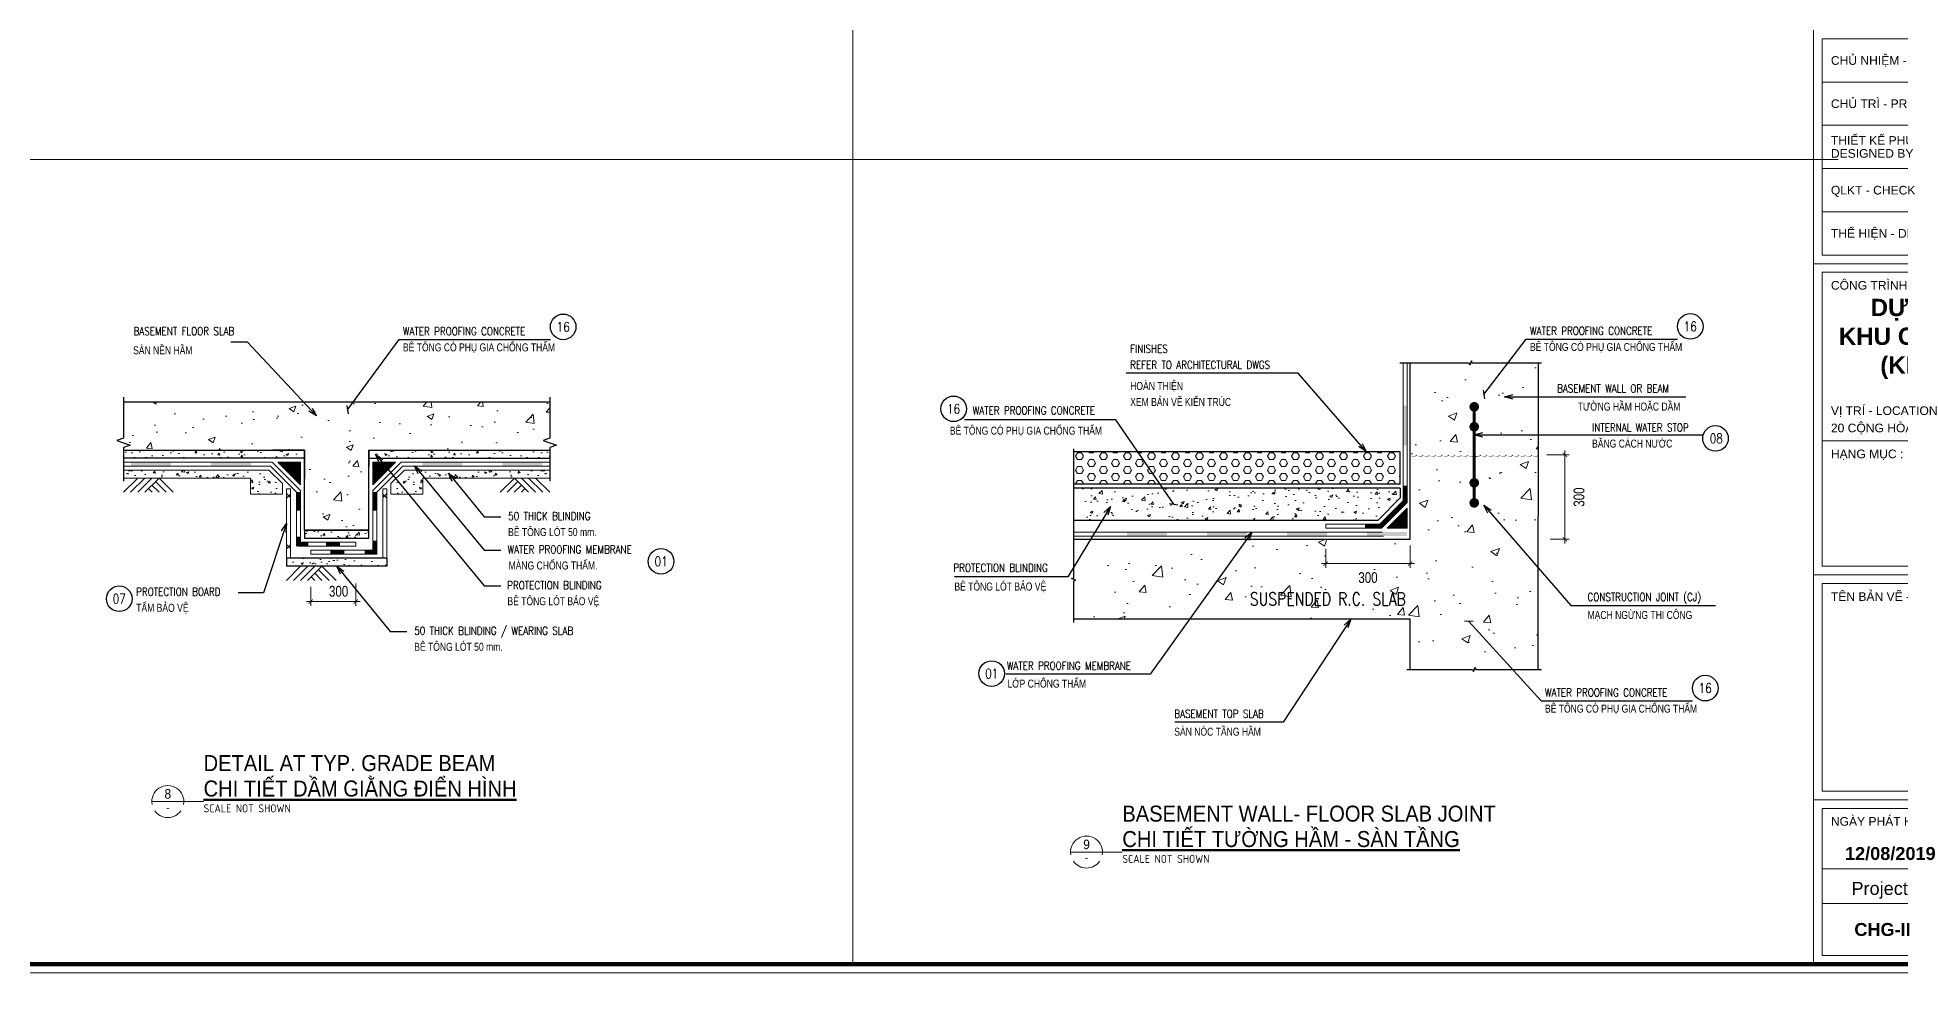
# Model space of a CAD drawing. Header units: millimetres. Extents: x -88960 to 836140, y 175458 to 320791.
# Drawn here: x 443238 to 486356, y 176958 to 198594 of the extents above; entities that cross this region are included whole.
import ezdxf
from ezdxf.enums import TextEntityAlignment as Align

# ---------------------------------------------------------------- set-up
doc = ezdxf.new("R2010")
doc.units = ezdxf.units.MM
doc.header["$LTSCALE"] = 1000
doc.layers.get('0').update_dxf_attribs({"linetype": 'CONTINUOUS'})
doc.layers.get('DEFPOINTS').update_dxf_attribs({"linetype": 'CONTINUOUS'})
for name, color, linetype, lineweight in [('Ap0102_dim', 145, 'CONTINUOUS', 25), ('Ap0202_T', 141, 'CONTINUOUS', 25), ('Ap0205_T', 253, 'CONTINUOUS', 50), ('Ap0311_H', 8, 'CONTINUOUS', 15), ('Ap0314_Kh', 253, 'CONTINUOUS', 15)]:
    doc.layers.add(name, color=color, linetype=linetype, lineweight=lineweight)
doc.styles.add('ARC8', font='simplex', dxfattribs={"width": 0.8})
doc.styles.add('CHG_XX_Khung ten$0$A1 BORDER$0$ARIAL', font='arial.ttf')
doc.styles.add('CHG_XX_Khung ten$0$A1 BORDER$0$Arial - Bold', font='arialbd.ttf', dxfattribs={"height": 2.5})
doc.styles.add('CHG_XX_Khung ten$0$title block pccc$0$ARIAL', font='arial.ttf')
doc.styles.add('Fosup', font='1.shx', dxfattribs={"width": 0.8})
doc.styles.add('romans', font='romans.shx', dxfattribs={"width": 0.8})
doc.styles.add('S-TEXT18', font='ISOCP.shx')
doc.styles.add('S-TEXT35', font='VHELVEN_0.TTF', dxfattribs={"width": 0.9})
doc.styles.add('S-TEXT50', font='VHELVEN_0.TTF', dxfattribs={"width": 0.9})
doc.styles.add('T1', font='ROMANS', dxfattribs={"width": 0.8, "height": 200})
doc.styles.add('Text-V', font='romans.shx', dxfattribs={"width": 0.8})
doc.styles.add('vn-vni', font='vn_vni.shx', dxfattribs={"width": 0.8})
doc.dimstyles.new('Fosup_model', dxfattribs={"dimscale": 100, "dimtxt": 2, "dimasz": 1, "dimexe": 1, "dimexo": 1, "dimgap": 1, "dimtad": 1, "dimdec": 0, "dimzin": 3, "dimdsep": 46, "dimtxsty": 'Fosup', "dimblk": 'ARCHTICK', "dimcen": 1, "dimdle": 1, "dimclrd": 256, "dimclre": 256, "dimclrt": 7, "dimazin": 2, "dimtfac": 100, "dimtdec": 0, "dimtix": 1, "dimtmove": 2, "dimatfit": 2, "dimldrblk": 'OPEN30', "dimfxl": 1, "dimtolj": 1, "dimtzin": 0, "dimlwd": -1, "dimlwe": -1, "dimarcsym": 0})
doc.dimstyles.new('TL 100', dxfattribs={"dimscale": 0, "dimtxt": 250, "dimasz": 140, "dimexe": 100, "dimexo": 100, "dimgap": 100, "dimtad": 1, "dimdec": 1, "dimdsep": 46, "dimtxsty": 'Text-V', "dimcen": 0, "dimdle": 100, "dimclrd": 256, "dimclre": 256, "dimclrt": 1, "dimaunit": 1, "dimadec": 0, "dimazin": 0, "dimtfac": 1, "dimtdec": 1, "dimtix": 1, "dimtmove": 2, "dimatfit": 3, "dimldrblk": 'OBLIQUE', "dimfxl": 1, "dimtolj": 1, "dimtzin": 0, "dimarcsym": 0})
doc.dimstyles.new('TL 20', dxfattribs={"dimscale": 0, "dimtxt": 250, "dimasz": 200, "dimexe": 100, "dimexo": 200, "dimgap": 100, "dimtad": 1, "dimdec": 1, "dimlfac": 0.2, "dimdsep": 46, "dimtxsty": 'romans', "dimcen": 200, "dimdle": 100, "dimclrd": 256, "dimclre": 256, "dimclrt": 1, "dimaunit": 1, "dimadec": 0, "dimazin": 0, "dimtfac": 1, "dimtdec": 1, "dimtix": 1, "dimtmove": 2, "dimatfit": 3, "dimldrblk": 'OPEN30', "dimfxl": 1, "dimtolj": 1, "dimtzin": 0, "dimarcsym": 0})
pattern_1 = [(50, (350884.67, 156814.44), (531.3033, -46.483), [55.5555, -611.1105]), (355, (350884.67, 156814.44), (-102.7787, 557.1788), [44.4444, -488.8884]), (100.4514, (350928.95, 156810.57), (428.525, 510.6954), [47.215, -519.364]), (46.1842, (350884.7, 156962.6), (790.548, -122.6066), [83.333, -916.666]), (96.6356, (350950.55, 156952.4), (692.342, 721.568), [70.8224, -779.046]), (351.1842, (350884.7, 156962.6), (692.3415, 721.5686), [66.6666, -733.3326]), (21, (350958.75, 156925.55), (442.153, -298.236), [55.5555, -611.1105]), (326, (350958.75, 156925.55), (180.2334, 537.1476), [44.4444, -488.8884]), (71.4514, (350995.6, 156900.7), (622.3865, 238.9112), [47.215, -519.364]), (37.5, (350884.67, 156814.44), (9.0073, 246.5878), [0, -482.9625, 0, -496.2958, 0, -490.74025]), (7.5, (350884.67, 156814.44), (194.8661, 292.1565), [0, -282.9627, 0, -471.8514, 0, -187.03685]), (327.5, (350719.49, 156814.44), (395.42363, -16.7073), [0, -185.185, 0, -577.7772, 0, -766.6659]), (317.5, (350645.4, 156814.44), (431.9893, 74.1518), [0, -240.7405, 0, -383.7033, 0, -544.4439])]
pattern_2 = [(130, (549447.46, 156814.44), (-531.3033, -46.483), [55.5555, -611.1105]), (185, (549447.46, 156814.44), (102.7787, 557.1788), [44.4444, -488.8884]), (79.5486, (549403.2, 156810.57), (-428.525, 510.6954), [47.215, -519.364]), (133.8158, (549447.46, 156962.6), (-790.548, -122.6066), [83.333, -916.666]), (83.3644, (549381.6, 156952.4), (-692.342, 721.568), [70.8224, -779.046]), (188.8158, (549447.46, 156962.6), (-692.3415, 721.5686), [66.6666, -733.3326]), (159, (549373.4, 156925.55), (-442.153, -298.236), [55.5555, -611.1105]), (214, (549373.4, 156925.55), (-180.2334, 537.1476), [44.4444, -488.8884]), (108.5486, (549336.54, 156900.7), (-622.3865, 238.9112), [47.215, -519.364]), (142.5, (549447.46, 156814.44), (-9.0073, 246.5878), [0, -482.9625, 0, -496.2958, 0, -490.74025]), (172.5, (549447.46, 156814.44), (-194.8661, 292.1565), [0, -282.9627, 0, -471.8514, 0, -187.03685]), (212.5, (549612.64, 156814.44), (-395.42363, -16.7073), [0, -185.185, 0, -577.7772, 0, -766.6659]), (222.5, (549686.72, 156814.44), (-431.9893, 74.1518), [0, -240.7405, 0, -383.7033, 0, -544.4439])]

# ---------------------------------------------------------------- blocks, each defined once
blk = doc.blocks.new('_Open30')
at = {"color": 0, "linetype": 'ByBlock', "lineweight": -2}
for p, q in [((-1, 0.27), (0, 0)), ((0, 0), (-1, -0.27)), ((0, 0), (-1, 0))]:
    blk.add_line(p, q, dxfattribs=at)
blk = doc.blocks.new('*U40')
at = {"color": 0}
blk.add_line((-5, 0), (11.18, 0), dxfattribs=at)
for start_param, end_param in [(6.107277, 9.600681), (10.037379, 11.953764)]:
    blk.add_ellipse((0, 0), major_axis=(5, 0), ratio=1, start_param=start_param, end_param=end_param, dxfattribs=at)
at = {"layer": 'Ap0202_T', "style": 'S-TEXT35', "width": 0.9}
blk.add_attdef('TAG_AN', text='', height=3, dxfattribs=at).set_placement((0, 0), align=Align.BOTTOM_CENTER)
at = {"layer": 'Ap0202_T', "style": 'S-TEXT18'}
blk.add_attdef('C/REF', text='', height=2, dxfattribs=at).set_placement((0, -0.88), align=Align.TOP_CENTER)
blk.add_attdef('SSCALE', text='', height=2.5, dxfattribs=at).set_placement((11.18, -0.88), align=Align.TOP_LEFT)
at = {"layer": 'Ap0205_T', "style": 'S-TEXT50', "width": 0.9}
for tag, p in [('TITLE_ABOVE', (11.18, 9.51)), ('TITLE_BELOW', (11.18, 1.57))]:
    blk.add_attdef(tag, p, '', height=5, dxfattribs=at)
blk = doc.blocks.new('_ARCHTICK')
at = {"color": 0, "linetype": 'ByBlock', "const_width": 0.15}
blk.add_lwpolyline([(-0.5, -0.5), (0.5, 0.5)], dxfattribs=at)
blk = doc.blocks.new('*D256')
at = {"layer": 'Ap0314_Kh', "transparency": 16777216}
for p, q in [((478168, 188934), (478687, 188934)), ((478587, 186884), (478587, 189034)), ((478243, 186984), (478687, 186984))]:
    blk.add_line(p, q, dxfattribs=at)
at = {"layer": 'DEFPOINTS', "color": 0, "transparency": 16777216}
for p in [(478068, 188934), (478587, 188934), (478143, 186984)]:
    blk.add_point(p, dxfattribs=at)
at = {"layer": 'Ap0314_Kh', "transparency": 16777216, "xscale": 100, "yscale": 100, "zscale": 100}
for p, rotation in [((478587, 188934), 90), ((478587, 186984), 270)]:
    blk.add_blockref('_ARCHTICK', p, dxfattribs=dict(at, rotation=rotation))
at = {"layer": 'Ap0314_Kh', "color": 7, "transparency": 16777216, "insert": (478913, 187959), "char_height": 250, "attachment_point": 5, "rotation": 90, "style": 'Fosup'}
blk.add_mtext('\\A1;300', dxfattribs=at)
blk = doc.blocks.new('_Oblique')
at = {"layer": 'Ap0311_H', "color": 0, "lineweight": -2}
blk.add_line((-0.5, -0.5), (0.5, 0.5), dxfattribs=at)
blk = doc.blocks.new('*D472')
at = {"layer": 'Ap0314_Kh', "transparency": 16777216}
for p, q in [((473054, 186766), (473054, 186321)), ((475004, 186841), (475004, 186321)), ((472954, 186421), (475104, 186421))]:
    blk.add_line(p, q, dxfattribs=at)
at = {"layer": 'DEFPOINTS', "color": 0, "transparency": 16777216}
for p in [(473054, 186866), (475004, 186941), (475004, 186421)]:
    blk.add_point(p, dxfattribs=at)
at = {"layer": 'Ap0314_Kh', "transparency": 16777216, "xscale": 100, "yscale": 100, "zscale": 100, "rotation": 180}
blk.add_blockref('_ARCHTICK', (473054, 186421), dxfattribs=at)
at = {"layer": 'Ap0314_Kh', "transparency": 16777216, "xscale": 100, "yscale": 100, "zscale": 100}
blk.add_blockref('_ARCHTICK', (475004, 186421), dxfattribs=at)
at = {"layer": 'Ap0314_Kh', "color": 7, "transparency": 16777216, "insert": (474029, 186096), "char_height": 250, "attachment_point": 5, "style": 'Fosup'}
blk.add_mtext('\\A1;300', dxfattribs=at)
blk = doc.blocks.new('*D473')
at = {"layer": 'Ap0314_Kh', "transparency": 16777216}
for p, q in [((449566, 185887), (449566, 185443)), ((450607, 185962), (450607, 185443)), ((449466, 185543), (450707, 185543))]:
    blk.add_line(p, q, dxfattribs=at)
at = {"layer": 'DEFPOINTS', "color": 0, "transparency": 16777216}
for p in [(449566, 185987), (450607, 186062), (450607, 185543)]:
    blk.add_point(p, dxfattribs=at)
at = {"layer": 'Ap0314_Kh', "transparency": 16777216, "xscale": 100, "yscale": 100, "zscale": 100, "rotation": 180}
blk.add_blockref('_ARCHTICK', (449566, 185543), dxfattribs=at)
at = {"layer": 'Ap0314_Kh', "transparency": 16777216, "xscale": 100, "yscale": 100, "zscale": 100}
blk.add_blockref('_ARCHTICK', (450607, 185543), dxfattribs=at)
at = {"layer": 'Ap0314_Kh', "color": 7, "transparency": 16777216, "insert": (450211, 185779), "char_height": 250, "attachment_point": 5, "style": 'Fosup'}
blk.add_mtext('\\A1;300', dxfattribs=at)
blk = doc.blocks.new('CHG_XX_Khung ten')
for p, q in [((687, 577), (687, 17)), ((687, 179), (824, 179)), ((687, 107), (824, 107)), ((687, 55), (824, 55))]:
    blk.add_line(p, q)
at = {"linetype": 'Continuous'}
blk.add_line((689, 39), (822, 39), dxfattribs=at)
blk.add_lwpolyline([(15, 579), (826, 579), (826, 15), (15, 15)], close=True)
at = {"color": 4, "linetype": 'Continuous', "const_width": 1}
blk.add_lwpolyline([(17, 577), (824, 577), (824, 17), (17, 17)], close=True, dxfattribs=at)
at = {"color": 9, "linetype": 'Continuous'}
for points in [[(822, 221), (689, 221), (689, 231), (822, 231)], [(822, 211), (689, 211), (689, 221), (822, 221)], [(822, 201), (689, 201), (689, 211), (822, 211)], [(822, 191), (689, 191), (689, 201), (822, 201)], [(822, 181), (689, 181), (689, 191), (822, 191)]]:
    blk.add_lwpolyline(points, close=True, dxfattribs=at)
blk.add_lwpolyline([(822, 211), (689, 211), (822, 211)], dxfattribs=at)
at = {"linetype": 'Continuous'}
for points in [[(689, 177), (822, 177), (822, 138), (689, 138)], [(689, 109), (822, 109), (822, 138), (689, 138)], [(689, 105), (822, 105), (822, 57), (689, 57)], [(689, 53), (822, 53), (822, 31), (689, 31)], [(822, 19), (689, 19), (689, 31), (822, 31)]]:
    blk.add_lwpolyline(points, close=True, dxfattribs=at)
for s, style, p in [('CHỦ NHIỆM - PRINCIPAL', 'CHG_XX_Khung ten$0$title block pccc$0$ARIAL', (691, 226)), ('CHỦ TRÌ - PRIMARY', 'CHG_XX_Khung ten$0$title block pccc$0$ARIAL', (691, 216)), ('THIẾT KẾ PHƯƠNG ÁN', 'CHG_XX_Khung ten$0$title block pccc$0$ARIAL', (691, 207.5)), ('DESIGNED BY', 'CHG_XX_Khung ten$0$title block pccc$0$ARIAL', (691, 204.5)), ('QLKT - CHECK', 'CHG_XX_Khung ten$0$title block pccc$0$ARIAL', (691, 196)), ('THỂ HIỆN - DRAWN BY', 'CHG_XX_Khung ten$0$title block pccc$0$ARIAL', (691, 186)), ('CÔNG TRÌNH - PROJECT', 'CHG_XX_Khung ten$0$A1 BORDER$0$ARIAL', (691, 174)), ('VỊ TRÍ - LOCATION', 'CHG_XX_Khung ten$0$A1 BORDER$0$ARIAL', (691, 145)), ('20 CỘNG HÒA, PHƯỜNG 12, QUẬN TÂN BÌNH, TP. HCM', 'CHG_XX_Khung ten$0$A1 BORDER$0$ARIAL', (691, 141)), ('HẠNG MỤC :', 'CHG_XX_Khung ten$0$A1 BORDER$0$ARIAL', (691, 135)), ('TÊN BẢN VẼ - DRAWING TITTLE', 'CHG_XX_Khung ten$0$A1 BORDER$0$ARIAL', (691, 102)), ('NGÀY PHÁT HÀNH - ISSUE DATE', 'CHG_XX_Khung ten$0$A1 BORDER$0$ARIAL', (691, 50))]:
    blk.add_text(s, height=2, dxfattribs=dict(style=style)).set_placement(p, align=Align.MIDDLE_LEFT)
for s, style, p in [('12/08/2019', 'CHG_XX_Khung ten$0$A1 BORDER$0$Arial - Bold', (704.75, 42.57)), ('Project', 'CHG_XX_Khung ten$0$A1 BORDER$0$ARIAL', (702.28, 34.5)), ('CHG-II', 'CHG_XX_Khung ten$0$A1 BORDER$0$Arial - Bold', (702.94, 25))]:
    blk.add_text(s, height=3, dxfattribs=dict(style=style)).set_placement(p, align=Align.MIDDLE_CENTER)
at = {"insert": (755.4, 170.88), "char_height": 4, "width": 159.8745, "attachment_point": 2, "style": 'CHG_XX_Khung ten$0$A1 BORDER$0$Arial - Bold'}
blk.add_mtext('DỰ ÁN ĐẦU TƯ XÂY DỰNG KINH DOANH\\PKHU CHUNG CƯ - THƯƠNG MẠI - VĂN PHÒNG\\P(KHU PHỨC HỢP CÔNG HÒA GARDEN)', dxfattribs=at)

msp = doc.modelspace()

# ---------------------------------------------------------------- hatches: boundary and pattern name
at = {"layer": 'Ap0311_H'}
h = msp.add_hatch(dxfattribs=at)
h.set_pattern_fill('AR-CONC', color=256, scale=277.7775, style=0)
h.set_pattern_definition([(50, (373416.4, 181768.7), (1992.387, -174.311), [208.333, -2291.664]), (355, (373416.4, 181768.7), (-385.42, 2089.42), [166.667, -1833.33]), (100.4514, (373582.4, 181754.2), (1606.97, 1915.108), [177.056, -1947.615]), (46.1842, (373416.4, 182324.3), (2964.556, -459.775), [312.5, -3437.5]), (96.6356, (373663.4, 182286), (2596.28, 2705.88), [265.58, -2921.42]), (351.1842, (373416.4, 182324.3), (2596.28, 2705.88), [250, -2750]), (21, (373694.1, 182185.4), (1658.073, -1118.385), [208.333, -2291.664]), (326, (373694.1, 182185.4), (675.875, 2014.304), [166.667, -1833.33]), (71.4514, (373832.3, 182092.2), (2333.95, 895.917), [177.056, -1947.615]), (37.5, (373416.4, 181768.7), (33.7773, 924.704), [0, -1811.109, 0, -1861.109, 0, -1840.276]), (7.5, (373416.4, 181768.7), (730.748, 1095.587), [0, -1061.11, 0, -1769.443, 0, -701.388]), (327.5, (372796.9, 181768.7), (1482.8386, -62.6524), [0, -694.444, 0, -2166.664, 0, -2874.997]), (317.5, (372519.1, 181768.7), (1619.96, 278.069), [0, -902.777, 0, -1438.887, 0, -2041.665])])
h.paths.add_polyline_path([(468601.35964, 185900.34891), (472801.70818, 185900.34891), (472801.70818, 186344.79291), (468601.35964, 186344.79291)], flags=24)
h.paths.add_polyline_path([(476524.1987, 183972.33584), (477970.37359, 183972.30748), (477970.74112, 191057.70898), (476442.8348, 191057.70898), (476424.3163, 191108.58814), (476387.2793, 191006.82982), (476368.7608, 191057.70898), (475007.78113, 191057.70898), (475007.52097, 186983.79958), (467219.53997, 186983.79958), (467219.53997, 186094.91158), (467168.66081, 186076.39308), (467270.41913, 186039.35608), (467219.53997, 186020.83758), (467219.53997, 185131.94958), (475004.11731, 185131.94958), (475004.04193, 183972.36565), (476450.1247, 183972.33729), (476468.6422, 183921.45777), (476505.6812, 184023.21537)])
h = msp.add_hatch(dxfattribs=at)
h.set_pattern_fill('AR-CONC', color=256, scale=222.222, style=0)
h.set_pattern_definition([(50, (343646.1, 181579.3), (1593.91, -139.449), [166.667, -1833.332]), (355, (343646.1, 181579.3), (-308.336, 1671.536), [133.333, -1466.665]), (100.4514, (343779, 181567.7), (1285.575, 1532.086), [141.645, -1558.092]), (46.1842, (343646.1, 182023.8), (2371.644, -367.82), [250, -2749.997]), (96.6356, (343843.7, 181993), (2077.026, 2164.704), [212.467, -2337.14]), (351.1842, (343646, 182023.8), (2077.024, 2164.706), [200, -2200]), (21, (343868.3, 181912.6), (1326.459, -894.708), [166.667, -1833.332]), (326, (343868.3, 181912.6), (540.7, 1611.443), [133.333, -1466.665]), (71.4514, (343978.9, 181838.1), (1867.16, 716.734), [141.645, -1558.092]), (37.5, (343646.1, 181579.3), (27.022, 739.7634), [0, -1448.8874, 0, -1488.8874, 0, -1472.221]), (7.5, (343646.1, 181579.3), (584.5984, 876.4696), [0, -848.888, 0, -1415.554, 0, -561.1105]), (327.5, (343150.56, 181579.3), (1186.271, -50.122), [0, -555.555, 0, -1733.3316, 0, -2299.998]), (317.5, (342928.3, 181579.3), (1295.968, 222.455), [0, -722.222, 0, -1151.11, 0, -1633.332])])
h.paths.add_polyline_path([(450906.80567, 189047.97365), (451647.54567, 189047.97365), (455097.52709, 189047.97365), (455097.52709, 189196.12165), (455250.16457, 189251.67715), (454944.88961, 189362.78815), (455097.52709, 189418.34365), (455097.52709, 190159.08365), (445234.60424, 190159.08365), (445234.60424, 189418.34365), (445081.96676, 189362.78815), (445387.24172, 189251.67715), (445234.60424, 189196.12165), (445234.60424, 189047.97365), (449425.32567, 189047.97365), (449425.32567, 188677.60365), (449425.32567, 188307.23365), (449425.32567, 187196.12365), (450906.80567, 187196.12365)])
h = msp.add_hatch(dxfattribs=at)
h.set_pattern_fill('AR-CONC', color=256, scale=74.074, style=0)
h.set_pattern_definition(pattern_1)
h.paths.add_polyline_path([(445234.60424, 189047.97365), (445234.60424, 188862.78865), (449425.32567, 188862.78865), (449425.32567, 189047.97365), (448684.58567, 189047.97365)])
h = msp.add_hatch(dxfattribs=at)
h.set_pattern_fill('AR-CONC', color=256, scale=74.074, style=0)
h.set_pattern_definition(pattern_2)
h.paths.add_polyline_path([(455097.52709, 189047.97365), (455097.52709, 188862.78865), (450906.80567, 188862.78865), (450906.80567, 189047.97365), (451647.54567, 189047.97365)])
h = msp.add_hatch(dxfattribs=at)
h.set_pattern_fill('HEX', color=256, scale=740.74, style=0)
h.set_pattern_definition([(0, (373416.36, 181768.7), (0, 160.37491), [92.5925, -185.185]), (120, (373416.36, 181768.7), (-138.88875, -80.18746), [92.5925, -185.185]), (60, (373508.96, 181768.7), (-138.88875, 80.18746), [92.5925, -185.185])])
h.paths.add_polyline_path([(474775.38169, 189002.31608), (467219.53997, 189002.31608), (467219.53997, 188261.57608), (474775.38169, 188261.57608)])
h = msp.add_hatch(dxfattribs=at)
h.set_pattern_fill('AR-CONC', color=256, scale=74.074, style=0)
h.set_pattern_definition(pattern_1)
h.paths.add_polyline_path([(448597.30421, 188585.01115), (445234.60424, 188585.01115), (445234.60424, 188399.82615), (448169.77137, 188399.82615), (448169.77137, 188029.45615), (448910.51137, 188029.45615), (448910.51137, 188271.80399)])
h = msp.add_hatch(dxfattribs=at)
h.set_pattern_fill('AR-CONC', color=256, scale=74.074, style=0)
h.set_pattern_definition(pattern_2)
h.paths.add_polyline_path([(450999.39817, 188242.4189), (451527.17542, 188770.19615), (450999.39817, 188770.19615)])
h = msp.add_hatch(dxfattribs=at)
h.set_pattern_fill('AR-CONC', color=256, scale=74.074, style=0)
h.set_pattern_definition(pattern_2)
h.paths.add_polyline_path([(451734.82712, 188585.01115), (455097.52709, 188585.01115), (455097.52709, 188399.82615), (452162.35997, 188399.82615), (452162.35997, 188029.45615), (451421.61997, 188029.45615), (451421.61997, 188271.80399)])
h = msp.add_hatch(dxfattribs=at)
h.set_pattern_fill('AR-CONC', color=256, scale=92.5925, style=0)
h.set_pattern_definition([(50, (373416.36, 181768.7), (664.129, -58.1038), [69.4444, -763.888]), (355, (373416.36, 181768.7), (-128.4733, 696.4735), [55.5555, -611.1105]), (100.4514, (373471.7, 181763.86), (535.6563, 638.3693), [59.0186, -649.205]), (46.1842, (373416.4, 181953.9), (988.185, -153.258), [104.167, -1145.832]), (96.6356, (373498.7, 181941.1), (865.428, 901.96), [88.528, -973.807]), (351.1842, (373416.4, 181953.9), (865.427, 901.961), [83.333, -916.666]), (21, (373508.96, 181907.6), (552.6912, -372.795), [69.4444, -763.888]), (326, (373508.96, 181907.6), (225.2917, 671.4346), [55.5555, -611.1105]), (71.4514, (373555, 181876.5), (777.983, 298.639), [59.0186, -649.205]), (37.5, (373416.36, 181768.7), (11.2591, 308.23474), [0, -603.7031, 0, -620.3697, 0, -613.4253]), (7.5, (373416.36, 181768.7), (243.5827, 365.1957), [0, -353.7034, 0, -589.8142, 0, -233.796]), (327.5, (373209.88, 181768.7), (494.27954, -20.8841), [0, -231.4812, 0, -722.2215, 0, -958.3324]), (317.5, (373117.3, 181768.7), (539.9867, 92.6897), [0, -300.9256, 0, -479.6291, 0, -680.5549])])
h.paths.add_polyline_path([(474775.38169, 187939.47643), (474775.38169, 188168.98358), (467219.53997, 188168.98358), (467219.53997, 187428.24358), (474264.14884, 187428.24358)])
msp.add_hatch(color=256, dxfattribs=at).paths.add_polyline_path([(474471.80054, 187243.05858), (474933.44697, 187704.70501), (474933.44697, 187243.05858)])
h = msp.add_hatch(dxfattribs=at)
h.set_pattern_fill('AR-CONC', color=256, scale=74.074, style=0)
h.set_pattern_definition(pattern_1)
h.paths.add_polyline_path([(449425.32567, 187010.93865), (450906.80567, 187010.93865), (450906.80567, 187196.12365), (449425.32567, 187196.12365)])
h = msp.add_hatch(dxfattribs=at)
h.set_pattern_fill('AR-CONC', color=256, scale=74.074, style=0)
h.set_pattern_definition([(50, (343646.1, 181801.53), (531.3033, -46.483), [55.5555, -611.1105]), (355, (343646.1, 181801.53), (-102.7787, 557.1788), [44.4444, -488.8884]), (100.4514, (343690.4, 181797.66), (428.525, 510.6954), [47.215, -519.364]), (46.1842, (343646.1, 181949.7), (790.548, -122.6066), [83.333, -916.666]), (96.6356, (343712, 181939.46), (692.342, 721.568), [70.8224, -779.046]), (351.1842, (343646.1, 181949.7), (692.3415, 721.5686), [66.6666, -733.3326]), (21, (343720.2, 181912.64), (442.153, -298.236), [55.5555, -611.1105]), (326, (343720.2, 181912.64), (180.2334, 537.1476), [44.4444, -488.8884]), (71.4514, (343757.03, 181887.8), (622.3865, 238.9112), [47.215, -519.364]), (37.5, (343646.11, 181801.53), (9.0073, 246.5878), [0, -482.9625, 0, -496.2958, 0, -490.74025]), (7.5, (343646.1, 181801.53), (194.8661, 292.1565), [0, -282.9627, 0, -471.8514, 0, -187.03685]), (327.5, (343480.93, 181801.53), (395.42363, -16.7073), [0, -185.185, 0, -577.7772, 0, -766.6659]), (317.5, (343406.85, 181801.53), (431.9893, 74.1518), [0, -240.7405, 0, -383.7033, 0, -544.4439])])
h.paths.add_polyline_path([(451329.02747, 186547.97615), (449003.10387, 186547.97615), (449003.10387, 186362.79115), (451329.02747, 186362.79115)])

# ---------------------------------------------------------------- linework, layer by layer
at = {"layer": 'Ap0102_dim'}
for p, q in [((445234.60424, 190159.08365), (455097.52709, 190159.08365)), ((445234.60424, 189325.75115), (445081.96676, 189270.19565)), ((455097.52709, 189325.75115), (454944.88961, 189270.19565)), ((445081.96676, 189270.19565), (445387.24172, 189159.08465)), ((445387.24172, 189159.08465), (445234.60424, 189103.52915)), ((445234.60424, 189047.97365), (449425.32567, 189047.97365)), ((449425.32567, 188862.78865), (445234.60424, 188862.78865)), ((449425.32567, 189047.97365), (448684.58567, 189047.97365)), ((449425.32567, 187196.12365), (449425.32567, 189047.97365)), ((449425.32567, 189047.97365), (449425.32567, 188372.97433)), ((449425.32567, 189047.97365), (449425.32567, 188743.34433)), ((450906.80567, 189047.97365), (455097.52709, 189047.97365)), ((450906.80567, 187196.12365), (450906.80567, 189047.97365)), ((450906.80567, 189047.97365), (451647.54567, 189047.97365)), ((450906.80567, 189047.97365), (450906.80567, 188677.60365)), ((450906.80567, 188862.78865), (455097.52709, 188862.78865)), ((454944.88961, 189270.19565), (455250.16457, 189159.08465)), ((455250.16457, 189159.08465), (455097.52709, 189103.52915)), ((474775.38169, 189002.31608), (467219.53997, 189002.31608)), ((474775.38169, 188261.57608), (474775.38169, 189002.31608)), ((474775.38169, 188261.57608), (467219.53997, 188261.57608)), ((474775.38169, 188168.98358), (467219.53997, 188168.98358)), ((474775.38169, 188168.98358), (474775.38169, 187939.47643)), ((449425.32567, 187196.12365), (450906.80567, 187196.12365)), ((451329.02747, 186547.97615), (449003.10387, 186547.97615)), ((449003.10387, 186547.97615), (449003.10387, 186362.79115)), ((451329.02747, 186362.79115), (449003.10387, 186362.79115)), ((451329.02747, 186547.97615), (451329.02747, 186362.79115)), ((467168.66081, 186076.39308), (467219.53997, 186094.91158)), ((467270.41913, 186039.35608), (467168.66081, 186076.39308)), ((467219.53997, 186020.83758), (467270.41913, 186039.35608)), ((476450.1247, 183972.33729), (476468.6422, 183921.45777)), ((476468.6422, 183921.45777), (476505.6812, 184023.21537)), ((476505.6812, 184023.21537), (476524.1987, 183972.33584))]:
    msp.add_line(p, q, dxfattribs=at)
for points in [[(467219.53997, 186983.79958), (475007.52097, 186983.79958), (475007.78113, 191057.70898)], [(477970.37359, 183972.30748), (477970.74112, 191057.70898)], [(445234.60424, 190270.19465), (445234.60424, 189325.75115)], [(455097.52709, 190270.19465), (455097.52709, 189325.75115)], [(445234.60424, 189103.52915), (445234.60424, 188325.75215)], [(455097.52709, 189103.52915), (455097.52709, 188325.75215)], [(467219.53997, 186094.91158), (467219.53997, 189076.39008)], [(467219.53997, 187428.24358), (474264.14884, 187428.24358), (474775.38169, 187939.47643)], [(467219.53997, 185057.87558), (467219.53997, 186020.83758)], [(475004.04193, 183972.36565), (475004.11731, 185131.94958), (467219.53997, 185131.94958)], [(474929.91669, 183972.36711), (476450.1247, 183972.33729)], [(476524.1987, 183972.33584), (478044.40671, 183972.30603)]]:
    msp.add_lwpolyline(points, dxfattribs=at)
at = {"layer": 'Ap0102_dim', "linetype": 'Continuous'}
msp.add_lwpolyline([(478044.81512, 191057.70898), (476442.8348, 191057.70898), (476424.3163, 191108.58814), (476387.2793, 191006.82982), (476368.7608, 191057.70898), (474766.78047, 191057.70898)], dxfattribs=at)
at = {"layer": 'Ap0102_dim', "color": 1, "const_width": 111.111}
for points in [[(476431.72002, 190047.18619, 1), (476542.83102, 190047.18619, 1)], [(476431.72002, 189584.22369, 1), (476542.83102, 189584.22369, 1)], [(476431.72002, 188287.92869, -1), (476542.83102, 188287.92869, -1)], [(476431.72002, 187824.96619, -1), (476542.83102, 187824.96619, -1)]]:
    msp.add_lwpolyline(points, format="xyb", close=True, dxfattribs=at)
at = {"layer": 'Ap0102_dim', "color": 1, "const_width": 74.074}
msp.add_lwpolyline([(476487.27552, 190047.18619), (476487.27552, 187824.96619)], dxfattribs=at)
at = {"layer": 'Ap0102_dim'}
msp.add_lwpolyline([(475007.52097, 188933.70374, 0, 14.8148, 0.52056705), (475155.66897, 188933.69605, 0, 14.8148, 0.52056705), (475303.81697, 188933.68837, 0, 14.8148, 0.52056705), (475451.96497, 188933.68068, 0, 14.8148, 0.52056705), (475600.11297, 188933.673, 0, 14.8148, 0.52056705), (475748.26097, 188933.66531, 0, 14.8148, 0.52056705), (475896.40897, 188933.65763, 0, 14.8148, 0.52056705), (476044.55697, 188933.64994, 0, 14.8148, 0.52056705), (476192.70497, 188933.64226, 0, 14.8148, 0.52056705), (476340.85297, 188933.63457, 0, 14.8148, 0.52056705), (476489.00097, 188933.62689, 0, 14.8148, 0.52056705), (476637.14897, 188933.6192, 0, 14.8148, 0.52056705), (476785.29697, 188933.61152, 0, 14.8148, 0.52056705), (476933.44497, 188933.60383, 0, 14.8148, 0.52056705), (477081.59297, 188933.59615, 0, 14.8148, 0.52056705), (477229.74097, 188933.58847, 0, 14.8148, 0.52056705), (477377.88897, 188933.58078, 0, 14.8148, 0.52056705), (477526.03697, 188933.5731, 0, 14.8148, 0.52056705), (477674.18497, 188933.56541, 0, 14.8148, 0.52056705), (477822.33297, 188933.55773, 0, 14.8148, 0.52056705), (477970.52979, 188933.55004, 0, 14.8148, 0.52056705)], format="xyseb", dxfattribs=at)
msp.add_lwpolyline([(449425.32567, 187010.93865), (450906.80567, 187010.93865), (450906.80567, 187196.12365), (449425.32567, 187196.12365)], close=True, dxfattribs=at)
for centre in [(455407.15658, 191896.43636), (481485.86083, 191906.15771), (464441.4014, 190000.76914), (482069.67665, 189316.71465), (457672.37878, 186472.67935), (445135.69135, 185607.56769), (465321.4544, 183876.84443), (481832.52715, 183540.24015)]:
    msp.add_circle(centre, 296.296, dxfattribs=at)
at = {"layer": 'Ap0311_H'}
for p, q in [((474840.85447, 187874.00365), (474840.85447, 191057.70898)), ((474933.44697, 187835.65058), (474933.44697, 191057.70898)), ((448674.01035, 188770.19615), (445234.60424, 188770.19615)), ((448635.65728, 188677.60365), (445234.60424, 188677.60365)), ((448597.30421, 188585.01115), (445234.60424, 188585.01115)), ((448910.51137, 188271.80399), (448597.30421, 188585.01115)), ((449240.14067, 188073.12026), (448635.65728, 188677.60365)), ((449332.73317, 188111.47333), (448674.01035, 188770.19615)), ((450999.39817, 188111.47333), (451658.12099, 188770.19615)), ((451091.99067, 188073.12026), (451696.47405, 188677.60365)), ((451421.61997, 188271.80399), (451734.82712, 188585.01115)), ((451658.12099, 188770.19615), (455097.52709, 188770.19615)), ((451696.47405, 188677.60365), (455097.52709, 188677.60365)), ((451734.82712, 188585.01115), (455097.52709, 188585.01115)), ((445234.60424, 188070.47751), (445563.95288, 188399.82615)), ((448169.77137, 188399.82615), (445234.60424, 188399.82615)), ((445398.2862, 188070.47751), (445727.63484, 188399.82615)), ((445561.96816, 188070.47751), (445891.3168, 188399.82615)), ((445725.65013, 188070.47751), (446054.99877, 188399.82615)), ((445893.30152, 188070.47751), (445809.47582, 188154.30321)), ((446056.98348, 188070.47751), (445891.3168, 188236.14419)), ((446220.66544, 188070.47751), (445973.15779, 188317.98517)), ((446384.34741, 188070.47751), (446054.99877, 188399.82615)), ((448169.77137, 188029.45615), (448169.77137, 188399.82615)), ((448910.51137, 188029.45615), (448169.77137, 188029.45615)), ((448910.51137, 188029.45615), (448910.51137, 188271.80399)), ((449003.10387, 186547.97615), (449003.10387, 188150.63007)), ((449003.10387, 188150.63007), (449095.69637, 188150.63007)), ((449095.69637, 187946.58405), (449003.10387, 188039.17655)), ((449003.10387, 187937.3248), (449095.69637, 188029.9173)), ((449095.69637, 186547.97615), (449095.69637, 188150.63007)), ((449240.14067, 186825.75365), (449240.14067, 188073.12026)), ((449332.73317, 186918.34615), (449332.73317, 188111.47333)), ((450999.39817, 186733.16115), (450999.39817, 188111.47333)), ((451091.99067, 186640.56865), (451091.99067, 188073.12026)), ((451236.43497, 186547.97615), (451236.43497, 188150.63007)), ((451329.02747, 188150.63007), (451236.43497, 188150.63007)), ((451236.43497, 187946.58405), (451329.02747, 188039.17655)), ((451329.02747, 187937.3248), (451236.43497, 188029.9173)), ((451329.02747, 186547.97615), (451329.02747, 188150.63007)), ((451421.61997, 188029.45615), (451421.61997, 188271.80399)), ((451421.61997, 188029.45615), (452162.35997, 188029.45615)), ((452162.35997, 188399.82615), (455097.52709, 188399.82615)), ((452162.35997, 188029.45615), (452162.35997, 188399.82615)), ((453947.78393, 188070.47751), (454277.13257, 188399.82615)), ((454111.46589, 188070.47751), (454358.97355, 188317.98517)), ((454275.14785, 188070.47751), (454440.81453, 188236.14419)), ((454606.48121, 188070.47751), (454277.13257, 188399.82615)), ((454438.82981, 188070.47751), (454522.65551, 188154.30321)), ((454770.16317, 188070.47751), (454440.81453, 188399.82615)), ((454933.84513, 188070.47751), (454604.49649, 188399.82615)), ((455097.52709, 188070.47751), (454768.17845, 188399.82615)), ((474302.50191, 187335.65108), (474840.85447, 187874.00365)), ((474340.85497, 187243.05858), (474933.44697, 187835.65058)), ((474353.58871, 187150.46608), (467219.53997, 187150.46608)), ((474302.50191, 187335.65108), (473054.36684, 187335.65108)), ((473054.36684, 187243.05858), (473054.36684, 187335.65108)), ((474340.85497, 187243.05858), (473054.36684, 187243.05858)), ((449095.69637, 186769.73338), (449003.10387, 186862.32588)), ((449003.10387, 186760.47413), (449095.69637, 186853.06663)), ((450607.18933, 186825.75365), (449258.65917, 186825.75365)), ((450607.18933, 186918.34615), (449351.25167, 186918.34615)), ((450632.34358, 186733.16115), (449566.00761, 186733.16115)), ((449566.00761, 186733.16115), (449566.00761, 186640.56865)), ((450607.18933, 186918.34615), (450607.18933, 186825.75365)), ((450817.52858, 186733.16115), (450632.34358, 186733.16115)), ((450999.39817, 186733.16115), (450817.52858, 186733.16115)), ((474391.94178, 187057.87358), (467219.53997, 187057.87358)), ((449003.10387, 186033.44251), (449332.45251, 186362.79115)), ((449166.78583, 186033.44251), (449496.13447, 186362.79115)), ((449330.46779, 186033.44251), (449659.81643, 186362.79115)), ((449494.14975, 186033.44251), (449823.49839, 186362.79115)), ((450670.69665, 186640.56865), (449566.00761, 186640.56865)), ((449989.16507, 186033.44251), (449741.65741, 186280.95017)), ((450152.84703, 186033.44251), (449823.49839, 186362.79115)), ((450855.88165, 186640.56865), (450670.69665, 186640.56865)), ((451091.99067, 186640.56865), (450855.88165, 186640.56865)), ((449661.80115, 186033.44251), (449577.97545, 186117.26821)), ((449825.48311, 186033.44251), (449659.81643, 186199.10919))]:
    msp.add_line(p, q, dxfattribs=at)
for points in [[(449332.73317, 188242.4189), (448804.95592, 188770.19615), (449332.73317, 188770.19615)], [(450999.39817, 188242.4189), (451527.17542, 188770.19615), (450999.39817, 188770.19615)], [(474471.80054, 187243.05858), (474933.44697, 187704.70501), (474933.44697, 187243.05858)]]:
    msp.add_lwpolyline(points, close=True, dxfattribs=at)
at = {"layer": 'Ap0311_H', "const_width": 92.5925}
msp.add_lwpolyline([(474887.15072, 188220.07038), (474887.15072, 187854.82711), (474321.67844, 187289.35483), (473956.43517, 187289.35483)], dxfattribs=at)
at = {"layer": 'Ap0311_H'}
for points in [[(474933.44697, 189145.99538), (474840.85447, 189145.99538), (474933.44697, 190071.92038), (474840.85447, 190071.92038)], [(446333.82368, 188770.19615), (446333.82368, 188677.60365), (445407.89868, 188770.19615), (445407.89868, 188677.60365)], [(448185.67368, 188770.19615), (448185.67368, 188677.60365), (447259.74868, 188770.19615), (447259.74868, 188677.60365)], [(449332.73317, 188242.4189), (448804.95592, 188770.19615), (449332.73317, 188770.19615), (448804.95592, 188770.19615)], [(450999.39817, 188242.4189), (451527.17542, 188770.19615), (450999.39817, 188770.19615), (451527.17542, 188770.19615)], [(452146.45765, 188770.19615), (452146.45765, 188677.60365), (453072.38265, 188770.19615), (453072.38265, 188677.60365)], [(453998.30765, 188770.19615), (453998.30765, 188677.60365), (454924.23265, 188770.19615), (454924.23265, 188677.60365)], [(449332.73317, 188073.12026), (449240.14067, 188073.12026), (449332.73317, 187644.8354), (449240.14067, 187644.8354)], [(450999.39817, 188073.12026), (451091.99067, 188073.12026), (450999.39817, 187644.8354), (451091.99067, 187644.8354)], [(469377.89697, 187150.46608), (469377.89697, 187057.87358), (468451.97197, 187150.46608), (468451.97197, 187057.87358)], [(471229.74697, 187150.46608), (471229.74697, 187057.87358), (470303.82197, 187150.46608), (470303.82197, 187057.87358)], [(473081.59697, 187150.46608), (473081.59697, 187057.87358), (472155.67197, 187150.46608), (472155.67197, 187057.87358)], [(474933.44697, 187150.46608), (474933.44697, 187057.87358), (474007.52197, 187150.46608), (474007.52197, 187057.87358)], [(449332.73317, 187039.89608), (449240.14067, 187039.89608), (449332.73317, 186825.75365), (449240.14067, 186825.75365)], [(449512.65657, 186918.34615), (449512.65657, 186825.75365), (449258.65917, 186918.34615), (449258.65917, 186825.75365)], [(450245.46466, 186918.34615), (450245.46466, 186825.75365), (449921.58854, 186918.34615), (449921.58854, 186825.75365)], [(450339.8391, 186733.16115), (450339.8391, 186640.56865), (450015.96298, 186733.16115), (450015.96298, 186640.56865)], [(450607.18933, 186918.34615), (450607.18933, 186825.75365), (450607.18933, 186918.34615), (450607.18933, 186825.75365)], [(450817.52858, 186733.16115), (450817.52858, 186640.56865), (450985.23406, 186733.16115), (450985.23406, 186640.56865)], [(450837.99326, 186733.16115), (450837.99326, 186640.56865), (451091.99067, 186733.16115), (451091.99067, 186640.56865)], [(451091.02654, 186947.30358), (450998.43404, 186947.30358), (451091.02654, 186733.16115), (450998.43404, 186733.16115)]]:
    msp.add_solid(points, dxfattribs=at)
at = {"layer": 'Ap0314_Kh'}
for p, q in [((462106.94391, 233157.8613), (462106.94391, 177157.9173)), ((417340.40022, 195767.24298), (484911.20903, 195767.24298))]:
    msp.add_line(p, q, dxfattribs=at)
msp.add_lwpolyline([(484340.33322, 232498.26995), (484340.33322, 178853.52364)], dxfattribs=at)

# ---------------------------------------------------------------- block references
at = {"layer": 'Ap0314_Kh', "xscale": 74.074, "yscale": 74.074, "zscale": 74.074}
for p, values in [((446258.47427, 180916.92128), {'TITLE_ABOVE': 'DETAIL AT TYP. GRADE BEAM', 'TITLE_BELOW': '%%UCHI TIEÁT DAÀM GIAÈNG ÑIEÅN HÌNH', 'SSCALE': 'SCALE NOT SHOWN', 'C/REF': '-', 'TAG_AN': '8'}), ((467516.91424, 179748.03356), {'TITLE_ABOVE': 'BASEMENT WALL- FLOOR SLAB JOINT ', 'TITLE_BELOW': '%%UCHI TIEÁT TÖÔØNG HAÀM - SAØN TAÀNG', 'SSCALE': 'SCALE NOT SHOWN', 'C/REF': '-', 'TAG_AN': '9'})]:
    msp.add_blockref('*U40', p, dxfattribs=at).add_auto_attribs(values)

# ---------------------------------------------------------------- texts
at = {"layer": 'Ap0202_T', "width": 0.8}
for s, style, p in [('BASEMENT FLOOR SLAB', 'romans', (445466.6041, 191704.65055)), ('WATER PROOFING CONCRETE', 'ARC8', (451699.16658, 191702.10064)), ('WATER PROOFING CONCRETE', 'ARC8', (477777.87083, 191711.82198)), ('SAØN NEÀN HAÀM', 'vn-vni', (445454.87401, 191262.42877)), ('BEÂ TOÂNG COÙ PHUÏ GIA CHOÁNG THAÁM', 'vn-vni', (451699.16658, 191329.50842)), ('FINISHES', 'romans', (468527.09374, 191295.39371)), ('BEÂ TOÂNG COÙ PHUÏ GIA CHOÁNG THAÁM', 'vn-vni', (477777.87083, 191339.22976)), ('REFER TO ARCHITECTURAL DWGS', 'romans', (468527.09374, 190925.02371)), ('HOAØN THIEÄN', 'vn-vni', (468527.09374, 190435.95978)), ('XEM BAÛN VEÕ KIEÁN TRUÙC', 'vn-vni', (468527.09374, 190065.58978)), ('BASEMENT WALL OR BEAM', 'romans', (478405.34893, 190378.23549)), ('TÖÔØNG HAÀM HOAËC DAÀM', 'vn-vni', (478883.12623, 189960.08776)), ('WATER PROOFING CONCRETE', 'ARC8', (464882.31354, 189871.61853)), ('BEÂ TOÂNG COÙ PHUÏ GIA CHOÁNG THAÁM', 'vn-vni', (464353.531, 189402.73011)), ('BAÊNG CAÙCH NÖÔÙC', 'vn-vni', (479214.60738, 189103.48343)), ('INTERNAL WATER STOP ', 'romans', (479214.60738, 189473.85343)), ('50 THICK BLINDING', 'romans', (454134.80673, 187427.8375)), ('BEÂ TOÂNG LOÙT 50 mm.', 'vn-vni', (454132.74415, 187057.4675)), ('WATER PROOFING MEMBRANE', 'romans', (454118.50476, 186654.68071)), ('MAØNG CHOÁNG THAÁM.', 'vn-vni', (454143.09179, 186284.31071)), ('PROTECTION BLINDING', 'romans', (464436.07214, 186231.34872)), ('PROTECTION BOARD', 'romans', (445527.58555, 185675.95736)), ('PROTECTION BLINDING', 'romans', (454112.59048, 185827.64542)), ('BEÂ TOÂNG LOÙT BAÛO VEÄ', 'vn-vni', (464458.90956, 185797.64545)), ('TAÁM BAÛO VEÄ', 'vn-vni', (445527.58555, 185305.58736)), ('BEÂ TOÂNG LOÙT BAÛO VEÄ', 'vn-vni', (454117.30153, 185457.27542)), ('CONSTRUCTION JOINT (CJ)', 'romans', (479108.8344, 185555.53639)), ('50 THICK BLINDING / WEARING SLAB', 'romans', (451962.19296, 184774.13505)), ('MAÏCH NGÖØNG THI COÂNG', 'vn-vni', (479108.8344, 185140.54646)), ('BEÂ TOÂNG LOÙT 50 mm.', 'vn-vni', (451960.13039, 184403.76505)), ('WATER PROOFING MEMBRANE', 'romans', (465671.50392, 183966.4091)), ('LÔÙP CHOÁNG THAÁM', 'vn-vni', (465687.42983, 183551.41917)), ('WATER PROOFING CONCRETE', 'ARC8', (478124.53715, 183345.90442)), ('BASEMENT TOP SLAB', 'romans', (469547.59643, 182855.2991)), ('BEÂ TOÂNG COÙ PHUÏ GIA CHOÁNG THAÁM', 'vn-vni', (478124.53715, 182973.3122)), ('SAØN NOÙC TAÀNG HAÀM', 'vn-vni', (469547.59643, 182440.30917))]:
    msp.add_text(s, height=185.185, dxfattribs=dict(at, style=style)).set_placement(p)
at = {"layer": 'Ap0202_T', "style": 'romans', "width": 0.8}
for s, p in [('16', (455407.15658, 191785.32536)), ('16', (481485.86083, 191795.04671)), ('16', (464441.4014, 189889.65814)), ('08', (482088.93589, 189205.60365)), ('01', (457672.37878, 186361.56835)), ('07', (445135.69135, 185496.45669)), ('01', (465321.4544, 183765.73343)), ('16', (481832.52715, 183429.12915))]:
    msp.add_text(s, height=222.222, dxfattribs=at).set_placement(p, align=Align.CENTER)
at = {"layer": 'Ap0202_T', "color": 2, "linetype": 'Continuous', "style": 'T1', "width": 0.8}
msp.add_text('SUSPENDED R.C. SLAB', height=296.296, dxfattribs=at).set_placement((474902.36869, 185454.45904), align=Align.RIGHT)

# ---------------------------------------------------------------- dimensions: what is measured, and where the dimension line sits
at = {"layer": 'Ap0314_Kh', "color": 3}
dim = msp.add_linear_dim(base=(478587.32381, 188933.55004), p1=(478143.04267, 186983.79958), p2=(478068.135, 188933.55004), angle=90, text='300', dimstyle='Fosup_model', override={"dimtxt": 2.5}, dxfattribs=at)
dim.commit()
dim.dimension.update_dxf_attribs({"geometry": '*D256', "text_midpoint": (478912.81121, 187958.67481), "dimtype": 160})
for base, p1, p2, picture, middle in [((475004.11731, 186421.41007), (473054.36684, 186865.6912), (475004.11731, 186940.59887), '*D472', (474029.24207, 186095.92266)), ((450607.18933, 185542.89427), (449566.00761, 185987.1754), (450607.18933, 186062.08307), '*D473', (450210.70312, 185779.31948))]:
    dim = msp.add_linear_dim(base=base, p1=p1, p2=p2, text='300', dimstyle='Fosup_model', override={"dimtxt": 2.5}, dxfattribs=at)
    dim.commit()
    dim.dimension.update_dxf_attribs({"geometry": picture, "text_midpoint": middle, "dimtype": 160})

# ---------------------------------------------------------------- leaders
at = {"layer": 'Ap0102_dim'}
for points, dimstyle in [([(449700.14119, 189836.36236), (448102.56384, 191541.16724), (447717.82419, 191541.16724)], 'TL 20'), ([(450414.66544, 189980.10238), (451609.61632, 191601.93566), (455110.72393, 191601.93566)], 'TL 100'), ([(476709.24747, 190332.39902), (477688.32057, 191611.657), (481189.42818, 191611.657)], 'TL 100'), ([(473986.74674, 189013.42718), (472416.2331, 190822.09294), (468436.66783, 190822.09294)], 'TL 20'), ([(477185.28009, 190280.82818), (478755.79373, 190280.82818), (481384.06229, 190280.82818)], 'TL 20'), ([(469535.23666, 187796.27034), (468196.16393, 189745.15728), (464695.05632, 189745.15728)], 'TL 100'), ([(476487.27552, 189399.03869), (478755.79373, 189399.03869), (481766.28413, 189399.03869)], 'TL 20'), ([(451062.19618, 188948.85876), (453577.94512, 185909.89964), (453962.68477, 185909.89964)], 'TL 20'), ([(451964.85643, 188682.23328), (453577.94512, 186728.39748), (453962.68477, 186728.39748)], 'TL 20'), ([(452751.76799, 188511.33594), (453577.94512, 187501.02061), (453962.68477, 187501.02061)], 'TL 20'), ([(468069.25611, 187743.05808), (467084.666, 186111.01055), (464458.52366, 186111.01055)], 'TL 20'), ([(476711.22566, 187770.70545), (478724.09475, 185452.60562), (482069.61716, 185452.60562)], 'TL 20'), ([(449003.10387, 187349.30311), (448473.18112, 185744.51085), (447886.65418, 185744.51085)], 'TL 20'), ([(471341.80948, 187150.46608), (468986.94015, 183863.47833), (465652.96691, 183863.47833)], 'TL 20'), ([(450166.06567, 186362.79115), (451405.33135, 184847.31816), (451790.071, 184847.31816)], 'TL 20'), ([(473631.08818, 185131.94958), (472064.14457, 182752.36833), (469558.14819, 182752.36833)], 'TL 20'), ([(476361.09967, 185084.25612), (478034.98689, 183245.73944), (481536.0945, 183245.73944)], 'TL 100')]:
    msp.add_leader(points, dimstyle=dimstyle, override={"dimscale": 1}, dxfattribs=at)

# ---------------------------------------------------------------- next in the draw order: block references
at = {"layer": 'Ap0314_Kh', "xscale": 100, "yscale": 100, "zscale": 100}
msp.add_blockref('CHG_XX_Khung ten', (415640.40192, 175457.91904), dxfattribs=at)

doc.saveas('drawing.dxf')
